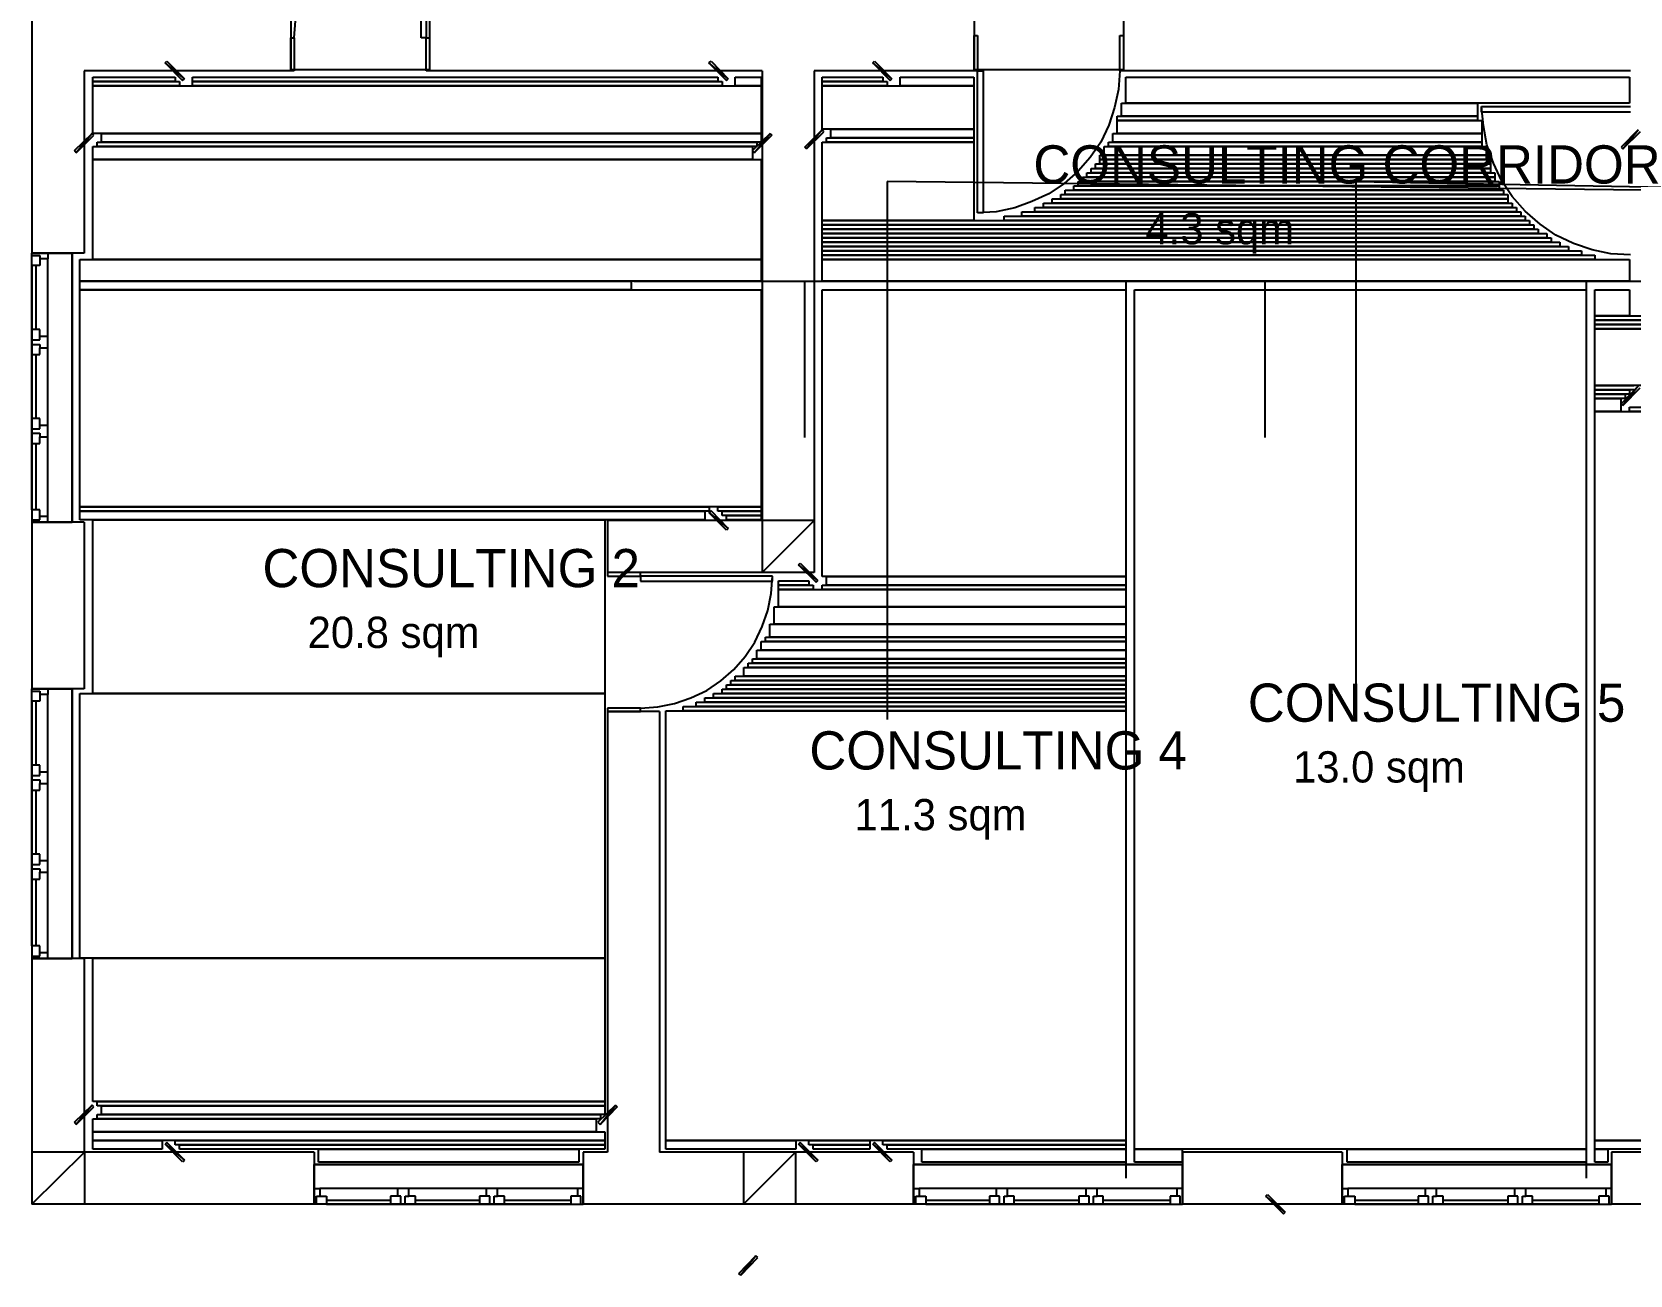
# Model space of a CAD drawing. Header units: millimetres. Extents: x -1419 to 55175, y -17366 to 3110.
# Drawn here: x 28695 to 37899, y -16724 to -9564 of the extents above; entities that cross this region are included whole.
import ezdxf

# ---------------------------------------------------------------- set-up
doc = ezdxf.new("R2010")
doc.units = ezdxf.units.MM
for name, color, linetype in [('COLUMN', 7, 'CONTINUOUS'), ('DOOR-EXISTING', 8, 'CONTINUOUS'), ('DOOR-NEW', 1, 'CONTINUOUS'), ('FLOW-PATIENT', 5, 'CONTINUOUS'), ('OPENING-CASED', 4, 'CONTINUOUS'), ('ROOM-AREA', 8, 'CONTINUOUS'), ('ROOM-TEXT', 7, 'CONTINUOUS'), ('WALL-EXISTING', 7, 'CONTINUOUS'), ('WALL-NEW', 1, 'CONTINUOUS'), ('ZONE-CLINIC', 5, 'CONTINUOUS'), ('ZONE-COMMON', 8, 'CONTINUOUS')]:
    doc.layers.add(name, color=color, linetype=linetype)

msp = doc.modelspace()

# ---------------------------------------------------------------- linework, layer by layer
at = {"layer": 'COLUMN'}
for p, q in [((29461.7, -9742.3), (29471.5, -9732.5)), ((29572.7, -9833.6), (29461.7, -9742.3)), ((29461.7, -9742.3), (29562.9, -9843.4)), ((29572.7, -9833.6), (29461.7, -9742.3)), ((29471.5, -9732.5), (29572.7, -9833.6)), ((32593.9, -9742.3), (32606.9, -9732.5)), ((32704.8, -9833.6), (32593.9, -9742.3)), ((32593.9, -9742.3), (32695, -9843.4)), ((32704.8, -9833.6), (32593.9, -9742.3)), ((32606.9, -9732.5), (32704.8, -9833.6)), ((33536.8, -9742.3), (33546.6, -9732.5)), ((33647.7, -9833.6), (33536.8, -9742.3)), ((33536.8, -9742.3), (33637.9, -9843.4)), ((33647.7, -9833.6), (33536.8, -9742.3)), ((33546.6, -9732.5), (33647.7, -9833.6)), ((29562.9, -9843.4), (29572.7, -9833.6)), ((32695, -9843.4), (32704.8, -9833.6)), ((33637.9, -9843.4), (33647.7, -9833.6)), ((28939.7, -10248), (29040.8, -10150.1)), ((29040.8, -10150.1), (28949.5, -10261)), ((29040.8, -10150.1), (28949.5, -10261)), ((28949.5, -10261), (29050.6, -10159.9)), ((29050.6, -10159.9), (29040.8, -10150.1)), ((32946.2, -10150.1), (32845.1, -10248)), ((32854.9, -10261), (32946.2, -10150.1)), ((32854.9, -10261), (32946.2, -10150.1)), ((32956, -10159.9), (32854.9, -10261)), ((32946.2, -10150.1), (32956, -10159.9)), ((33145.3, -10228.4), (33246.4, -10127.3)), ((33246.4, -10127.3), (33155, -10238.2)), ((33246.4, -10127.3), (33155, -10238.2)), ((33155, -10238.2), (33256.2, -10140.3)), ((33256.2, -10140.3), (33246.4, -10127.3)), ((37944.6, -10127.3), (37846.7, -10228.4)), ((37856.5, -10238.2), (37944.6, -10127.3)), ((37856.5, -10238.2), (37944.6, -10127.3)), ((37957.7, -10140.3), (37856.5, -10238.2)), ((28949.5, -10261), (28939.7, -10248)), ((32845.1, -10248), (32854.9, -10261)), ((33155, -10238.2), (33145.3, -10228.4)), ((37846.7, -10228.4), (37856.5, -10238.2)), ((37846.7, -11706.4), (37944.6, -11605.2)), ((37944.6, -11605.2), (37856.5, -11716.2)), ((37944.6, -11605.2), (37856.5, -11716.2)), ((37856.5, -11716.2), (37957.7, -11615)), ((37856.5, -11716.2), (37846.7, -11706.4)), ((32606.9, -12323), (32593.9, -12332.8)), ((32593.9, -12332.8), (32704.8, -12424.2)), ((32593.9, -12332.8), (32704.8, -12424.2)), ((32695, -12434), (32593.9, -12332.8)), ((32704.8, -12424.2), (32606.9, -12323)), ((32704.8, -12424.2), (32695, -12434)), ((32900.6, -12378.5), (32900.6, -12678.7)), ((32900.6, -12678.7), (33200.7, -12378.5)), ((33200.7, -12378.5), (32900.6, -12378.5)), ((32900.6, -12678.7), (33200.7, -12378.5)), ((33200.7, -12378.5), (33200.7, -12678.7)), ((33200.7, -12678.7), (32900.6, -12678.7)), ((33109.4, -12633), (33119.2, -12623.2)), ((33220.3, -12724.3), (33109.4, -12633)), ((33109.4, -12633), (33210.5, -12734.1)), ((33220.3, -12724.3), (33109.4, -12633)), ((33119.2, -12623.2), (33220.3, -12724.3)), ((33210.5, -12734.1), (33220.3, -12724.3)), ((28939.7, -15843.4), (29040.8, -15745.5)), ((29040.8, -15745.5), (28949.5, -15856.5)), ((29040.8, -15745.5), (28949.5, -15856.5)), ((28949.5, -15856.5), (29050.6, -15755.3)), ((29050.6, -15755.3), (29040.8, -15745.5)), ((32055.5, -15745.5), (31954.4, -15843.4)), ((31967.4, -15856.5), (32055.5, -15745.5)), ((31967.4, -15856.5), (32055.5, -15745.5)), ((32065.3, -15755.3), (31967.4, -15856.5)), ((32055.5, -15745.5), (32065.3, -15755.3)), ((28949.5, -15856.5), (28939.7, -15843.4)), ((31954.4, -15843.4), (31967.4, -15856.5)), ((29471.5, -15960.9), (29461.7, -15970.7)), ((29461.7, -15970.7), (29572.7, -16062)), ((29461.7, -15970.7), (29572.7, -16062)), ((29562.9, -16071.8), (29461.7, -15970.7)), ((29572.7, -16062), (29471.5, -15960.9)), ((33119.2, -15960.9), (33109.4, -15970.7)), ((33109.4, -15970.7), (33220.3, -16062)), ((33109.4, -15970.7), (33220.3, -16062)), ((33210.5, -16071.8), (33109.4, -15970.7)), ((33220.3, -16062), (33119.2, -15960.9)), ((33546.6, -15960.9), (33536.8, -15970.7)), ((33536.8, -15970.7), (33647.7, -16062)), ((33536.8, -15970.7), (33647.7, -16062)), ((33637.9, -16071.8), (33536.8, -15970.7)), ((33647.7, -16062), (33546.6, -15960.9)), ((28695, -16016.3), (28695, -16316.5)), ((28695, -16316.5), (28998.4, -16016.3)), ((28998.4, -16016.3), (28695, -16016.3)), ((28695, -16316.5), (28998.4, -16016.3)), ((28998.4, -16016.3), (28998.4, -16316.5)), ((29572.7, -16062), (29562.9, -16071.8)), ((32792.9, -16016.3), (32792.9, -16316.5)), ((32792.9, -16316.5), (33093.1, -16016.3)), ((33093.1, -16016.3), (32792.9, -16016.3)), ((32792.9, -16316.5), (33093.1, -16016.3)), ((33093.1, -16016.3), (33093.1, -16316.5)), ((33220.3, -16062), (33210.5, -16071.8)), ((33647.7, -16062), (33637.9, -16071.8)), ((35801.1, -16270.8), (35810.8, -16261)), ((35912, -16362.2), (35801.1, -16270.8)), ((35801.1, -16270.8), (35902.2, -16372)), ((35912, -16362.2), (35801.1, -16270.8)), ((35810.8, -16261), (35912, -16362.2)), ((28998.4, -16316.5), (28695, -16316.5)), ((33093.1, -16316.5), (32792.9, -16316.5)), ((35902.2, -16372), (35912, -16362.2)), ((32766.8, -16714.6), (32864.7, -16613.4)), ((32864.7, -16613.4), (32776.6, -16724.3)), ((32864.7, -16613.4), (32776.6, -16724.3)), ((32776.6, -16724.3), (32874.5, -16623.2)), ((32874.5, -16623.2), (32864.7, -16613.4)), ((32776.6, -16724.3), (32766.8, -16714.6))]:
    msp.add_line(p, q, dxfattribs=at)
at = {"layer": 'DOOR-EXISTING'}
for p, q in [((30936.4, -9598.7), (30936.4, -8838.5)), ((30965.8, -8838.5), (30965.8, -9598.7)), ((30205.6, -9598.7), (30212.1, -9500.8)), ((30186, -9598.7), (30205.6, -9598.7)), ((30186, -9788), (30186, -9598.7)), ((30205.6, -9598.7), (30205.6, -9788)), ((30965.8, -9598.7), (30936.4, -9598.7)), ((30965.8, -9788), (30965.8, -9598.7)), ((30965.8, -9598.7), (30985.4, -9598.7)), ((30985.4, -9598.7), (30985.4, -9788)), ((34120.8, -9788), (34120.8, -9585.7)), ((34120.8, -9585.7), (34140.4, -9585.7)), ((34140.4, -9585.7), (34140.4, -9788)), ((34959.3, -9788), (34959.3, -9585.7)), ((34959.3, -9585.7), (34982.1, -9585.7)), ((34982.1, -9585.7), (34982.1, -9788)), ((30205.6, -9788), (30186, -9788)), ((30985.4, -9788), (30965.8, -9788)), ((34140.4, -9788), (34120.8, -9788)), ((34140.4, -10606.9), (34140.4, -9788)), ((34140.4, -9788), (34173, -9788)), ((34173, -9788), (34173, -10606.9)), ((34959.3, -9788), (34952.8, -9895.6)), ((34982.1, -9788), (34959.3, -9788)), ((34952.8, -9895.6), (34929.9, -10000)), ((34929.9, -10000), (34897.3, -10101.2)), ((37044.1, -10026.1), (37044.1, -9993.5)), ((37044.1, -9993.5), (37902.2, -9993.5)), ((37053.9, -10104.4), (37044.1, -9993.5)), ((37902.2, -10026.1), (37044.1, -10026.1)), ((34897.3, -10101.2), (34851.6, -10199)), ((37073.5, -10215.4), (37053.9, -10104.4)), ((34851.6, -10199), (34789.6, -10287.1)), ((37112.6, -10319.8), (37073.5, -10215.4)), ((34789.6, -10287.1), (34721.1, -10365.4)), ((34721.1, -10365.4), (34639.5, -10437.2)), ((37158.3, -10420.9), (37112.6, -10319.8)), ((34639.5, -10437.2), (34551.5, -10495.9)), ((37220.3, -10512.3), (37158.3, -10420.9)), ((34355.7, -10577.5), (34248, -10600.3)), ((34453.6, -10541.6), (34355.7, -10577.5)), ((34551.5, -10495.9), (34453.6, -10541.6)), ((37295.3, -10597.1), (37220.3, -10512.3)), ((34248, -10600.3), (34140.4, -10606.9)), ((34173, -10606.9), (34140.4, -10606.9)), ((37380.2, -10672.1), (37295.3, -10597.1)), ((37471.5, -10734.1), (37380.2, -10672.1)), ((37572.7, -10783.1), (37471.5, -10734.1)), ((28695, -10910.3), (28695, -10838.5)), ((28695, -10838.5), (28926.6, -10838.5)), ((28695, -10851.6), (28740.7, -10851.6)), ((28740.7, -10851.6), (28740.7, -10871.1)), ((28786.4, -10838.5), (28786.4, -10871.1)), ((28926.6, -11683.5), (28926.6, -10838.5)), ((28926.6, -10838.5), (28926.6, -12388.3)), ((37680.3, -10818.9), (37572.7, -10783.1)), ((37788, -10841.8), (37680.3, -10818.9)), ((37902.2, -10848.3), (37788, -10841.8)), ((28695, -10910.3), (28695, -11683.5)), ((28695, -12316.5), (28695, -10910.3)), ((28740.7, -10910.3), (28695, -10910.3)), ((28717.8, -10910.3), (28717.8, -11279)), ((28786.4, -10871.1), (28740.7, -10871.1)), ((28740.7, -10871.1), (28740.7, -10910.3)), ((28786.4, -11778.2), (28786.4, -10871.1)), ((28695, -11138.7), (28695, -11611.8)), ((28740.7, -11279), (28695, -11279)), ((28695, -11279), (28695, -11350.8)), ((28740.7, -11318.1), (28740.7, -11279)), ((28740.7, -11337.7), (28740.7, -11318.1)), ((28786.4, -11318.1), (28740.7, -11318.1)), ((28786.4, -11350.8), (28786.4, -11318.1)), ((28695, -11337.7), (28740.7, -11337.7)), ((28695, -11350.8), (28695, -11422.5)), ((28695, -11363.8), (28740.7, -11363.8)), ((28740.7, -11363.8), (28740.7, -11383.4)), ((28740.7, -11422.5), (28740.7, -11383.4)), ((28740.7, -11383.4), (28786.4, -11383.4)), ((28786.4, -11383.4), (28786.4, -11350.8)), ((28695, -11422.5), (28740.7, -11422.5)), ((28717.8, -11422.5), (28717.8, -11791.2)), ((28695, -11683.5), (28695, -12316.5)), ((28926.6, -12388.3), (28926.6, -11683.5)), ((28695, -11755.3), (28695, -12228.4)), ((28786.4, -12355.7), (28786.4, -11716.2)), ((28740.7, -11791.2), (28695, -11791.2)), ((28695, -11791.2), (28695, -11863)), ((28695, -11849.9), (28740.7, -11849.9)), ((28695, -11863), (28695, -11934.8)), ((28740.7, -11830.4), (28740.7, -11791.2)), ((28740.7, -11849.9), (28740.7, -11830.4)), ((28786.4, -11830.4), (28740.7, -11830.4)), ((28786.4, -11863), (28786.4, -11830.4)), ((28786.4, -11895.6), (28786.4, -11863)), ((28695, -11876), (28740.7, -11876)), ((28695, -11934.8), (28740.7, -11934.8)), ((28717.8, -11934.8), (28717.8, -12316.5)), ((28740.7, -11876), (28740.7, -11895.6)), ((28740.7, -11934.8), (28740.7, -11895.6)), ((28740.7, -11895.6), (28786.4, -11895.6)), ((28740.7, -12316.5), (28695, -12316.5)), ((28695, -12316.5), (28695, -12388.3)), ((28740.7, -12355.7), (28740.7, -12316.5)), ((28695, -12375.2), (28740.7, -12375.2)), ((28695, -12388.3), (28926.6, -12388.3)), ((28786.4, -12355.7), (28740.7, -12355.7)), ((28740.7, -12375.2), (28740.7, -12355.7)), ((28786.4, -12388.3), (28786.4, -12355.7)), ((32199.1, -12678.7), (32009.9, -12678.7)), ((32009.9, -12678.7), (32009.9, -12698.2)), ((32009.9, -12698.2), (32199.1, -12698.2)), ((32199.1, -12698.2), (32199.1, -12678.7)), ((32959.3, -12698.2), (32199.1, -12698.2)), ((32199.1, -12698.2), (32199.1, -12727.6)), ((32952.8, -12799.4), (32959.3, -12698.2)), ((32959.3, -12727.6), (32959.3, -12698.2)), ((32199.1, -12727.6), (32959.3, -12727.6)), ((32933.2, -12897.3), (32952.8, -12799.4)), ((32900.6, -12988.6), (32933.2, -12897.3)), ((32858.1, -13080), (32900.6, -12988.6)), ((32802.7, -13161.5), (32858.1, -13080)), ((32662.4, -13301.8), (32737.4, -13236.6)), ((32737.4, -13236.6), (32802.7, -13161.5)), ((32580.8, -13357.3), (32662.4, -13301.8)), ((28695, -13419.3), (28695, -13347.5)), ((28695, -13347.5), (28926.6, -13347.5)), ((28695, -13360.6), (28740.7, -13360.6)), ((28695, -13419.3), (28695, -14192.5)), ((28695, -14828.7), (28695, -13419.3)), ((28740.7, -13419.3), (28695, -13419.3)), ((28717.8, -13419.3), (28717.8, -13788)), ((28740.7, -13360.6), (28740.7, -13380.1)), ((28786.4, -13380.1), (28740.7, -13380.1)), ((28740.7, -13380.1), (28740.7, -13419.3)), ((28786.4, -13347.5), (28786.4, -13380.1)), ((28786.4, -14287.1), (28786.4, -13380.1)), ((28926.6, -14192.5), (28926.6, -13347.5)), ((28926.6, -13347.5), (28926.6, -14900.5)), ((32300.2, -13451.9), (32394.8, -13432.3)), ((32394.8, -13432.3), (32489.5, -13399.7)), ((32489.5, -13399.7), (32580.8, -13357.3)), ((32199.1, -13458.4), (32009.9, -13458.4)), ((32009.9, -13458.4), (32009.9, -13478)), ((32009.9, -13478), (32199.1, -13478)), ((32199.1, -13458.4), (32300.2, -13451.9)), ((32199.1, -13478), (32199.1, -13458.4)), ((28695, -13650.9), (28695, -14120.7)), ((28740.7, -13788), (28695, -13788)), ((28695, -13788), (28695, -13859.7)), ((28740.7, -13827.1), (28740.7, -13788)), ((28695, -13846.7), (28740.7, -13846.7)), ((28695, -13859.7), (28695, -13931.5)), ((28695, -13872.8), (28740.7, -13872.8)), ((28740.7, -13846.7), (28740.7, -13827.1)), ((28786.4, -13827.1), (28740.7, -13827.1)), ((28740.7, -13872.8), (28740.7, -13892.4)), ((28740.7, -13931.5), (28740.7, -13892.4)), ((28740.7, -13892.4), (28786.4, -13892.4)), ((28786.4, -13859.7), (28786.4, -13827.1)), ((28786.4, -13892.4), (28786.4, -13859.7)), ((28695, -13931.5), (28740.7, -13931.5)), ((28717.8, -13931.5), (28717.8, -14300.2)), ((28695, -14192.5), (28695, -14828.7)), ((28695, -14264.3), (28695, -14737.4)), ((28786.4, -14867.9), (28786.4, -14225.2)), ((28926.6, -14900.5), (28926.6, -14192.5)), ((28740.7, -14300.2), (28695, -14300.2)), ((28695, -14300.2), (28695, -14372)), ((28740.7, -14339.3), (28740.7, -14300.2)), ((28740.7, -14358.9), (28740.7, -14339.3)), ((28786.4, -14339.3), (28740.7, -14339.3)), ((28786.4, -14372), (28786.4, -14339.3)), ((28695, -14358.9), (28740.7, -14358.9)), ((28695, -14372), (28695, -14443.8)), ((28695, -14385), (28740.7, -14385)), ((28695, -14443.8), (28740.7, -14443.8)), ((28717.8, -14443.8), (28717.8, -14828.7)), ((28740.7, -14385), (28740.7, -14404.6)), ((28740.7, -14443.8), (28740.7, -14404.6)), ((28740.7, -14404.6), (28786.4, -14404.6)), ((28786.4, -14404.6), (28786.4, -14372)), ((28740.7, -14828.7), (28695, -14828.7)), ((28695, -14828.7), (28695, -14900.5)), ((28695, -14887.5), (28740.7, -14887.5)), ((28695, -14900.5), (28926.6, -14900.5)), ((28740.7, -14867.9), (28740.7, -14828.7)), ((28786.4, -14867.9), (28740.7, -14867.9)), ((28740.7, -14887.5), (28740.7, -14867.9)), ((28786.4, -14900.5), (28786.4, -14867.9)), ((31164.8, -16088.1), (30319.8, -16088.1)), ((30319.8, -16088.1), (31869.6, -16088.1)), ((30319.8, -16316.5), (30319.8, -16088.1)), ((31869.6, -16088.1), (31164.8, -16088.1)), ((31869.6, -16316.5), (31869.6, -16088.1)), ((34613.4, -16088.1), (33771.7, -16088.1)), ((33771.7, -16088.1), (35321.4, -16088.1)), ((33771.7, -16316.5), (33771.7, -16088.1)), ((35321.4, -16088.1), (34613.4, -16088.1)), ((35321.4, -16316.5), (35321.4, -16088.1)), ((37083.3, -16088.1), (36241.5, -16088.1)), ((36241.5, -16088.1), (37791.3, -16088.1)), ((36241.5, -16316.5), (36241.5, -16088.1)), ((37791.3, -16088.1), (37083.3, -16088.1)), ((37791.3, -16316.5), (37791.3, -16088.1)), ((30319.8, -16225.2), (30352.4, -16225.2)), ((30332.9, -16316.5), (30332.9, -16270.8)), ((30332.9, -16270.8), (30352.4, -16270.8)), ((30352.4, -16225.2), (30352.4, -16270.8)), ((31259.4, -16225.2), (30352.4, -16225.2)), ((30352.4, -16270.8), (30391.6, -16270.8)), ((30391.6, -16270.8), (30391.6, -16316.5)), ((30799.4, -16270.8), (30760.3, -16270.8)), ((30760.3, -16270.8), (30760.3, -16316.5)), ((30832, -16225.2), (30799.4, -16225.2)), ((30799.4, -16225.2), (30799.4, -16270.8)), ((30819, -16270.8), (30799.4, -16270.8)), ((30819, -16316.5), (30819, -16270.8)), ((30864.7, -16225.2), (30832, -16225.2)), ((30845.1, -16316.5), (30845.1, -16270.8)), ((30845.1, -16270.8), (30864.7, -16270.8)), ((30864.7, -16270.8), (30864.7, -16225.2)), ((30903.8, -16270.8), (30864.7, -16270.8)), ((30903.8, -16316.5), (30903.8, -16270.8)), ((31836.9, -16225.2), (31197.5, -16225.2)), ((31311.6, -16270.8), (31272.5, -16270.8)), ((31272.5, -16270.8), (31272.5, -16316.5)), ((31344.3, -16225.2), (31311.6, -16225.2)), ((31311.6, -16225.2), (31311.6, -16270.8)), ((31331.2, -16270.8), (31311.6, -16270.8)), ((31331.2, -16316.5), (31331.2, -16270.8)), ((31376.9, -16225.2), (31344.3, -16225.2)), ((31357.3, -16316.5), (31357.3, -16270.8)), ((31357.3, -16270.8), (31376.9, -16270.8)), ((31376.9, -16270.8), (31376.9, -16225.2)), ((31416.1, -16270.8), (31376.9, -16270.8)), ((31416.1, -16316.5), (31416.1, -16270.8)), ((31836.9, -16270.8), (31797.8, -16270.8)), ((31797.8, -16270.8), (31797.8, -16316.5)), ((31869.6, -16225.2), (31836.9, -16225.2)), ((31836.9, -16225.2), (31836.9, -16270.8)), ((31856.5, -16270.8), (31836.9, -16270.8)), ((31856.5, -16316.5), (31856.5, -16270.8)), ((33771.7, -16225.2), (33804.3, -16225.2)), ((33784.7, -16316.5), (33784.7, -16270.8)), ((33784.7, -16270.8), (33804.3, -16270.8)), ((33804.3, -16225.2), (33804.3, -16270.8)), ((34711.3, -16225.2), (33804.3, -16225.2)), ((33804.3, -16270.8), (33843.5, -16270.8)), ((33843.5, -16270.8), (33843.5, -16316.5)), ((34248, -16270.8), (34208.9, -16270.8)), ((34208.9, -16270.8), (34208.9, -16316.5)), ((34280.7, -16225.2), (34248, -16225.2)), ((34248, -16225.2), (34248, -16270.8)), ((34267.6, -16270.8), (34248, -16270.8)), ((34267.6, -16316.5), (34267.6, -16270.8)), ((34313.3, -16225.2), (34280.7, -16225.2)), ((34293.7, -16316.5), (34293.7, -16270.8)), ((34293.7, -16270.8), (34313.3, -16270.8)), ((34313.3, -16270.8), (34313.3, -16225.2)), ((34352.4, -16270.8), (34313.3, -16270.8)), ((34352.4, -16316.5), (34352.4, -16270.8)), ((35288.8, -16225.2), (34646.1, -16225.2)), ((34763.5, -16270.8), (34724.4, -16270.8)), ((34724.4, -16270.8), (34724.4, -16316.5)), ((34796.2, -16225.2), (34763.5, -16225.2)), ((34763.5, -16225.2), (34763.5, -16270.8)), ((34783.1, -16270.8), (34763.5, -16270.8)), ((34783.1, -16316.5), (34783.1, -16270.8)), ((34828.8, -16225.2), (34796.2, -16225.2)), ((34809.2, -16316.5), (34809.2, -16270.8)), ((34809.2, -16270.8), (34828.8, -16270.8)), ((34828.8, -16270.8), (34828.8, -16225.2)), ((34864.7, -16270.8), (34828.8, -16270.8)), ((34864.7, -16316.5), (34864.7, -16270.8)), ((35288.8, -16270.8), (35249.7, -16270.8)), ((35249.7, -16270.8), (35249.7, -16316.5)), ((35321.4, -16225.2), (35288.8, -16225.2)), ((35288.8, -16225.2), (35288.8, -16270.8)), ((35308.4, -16270.8), (35288.8, -16270.8)), ((35308.4, -16316.5), (35308.4, -16270.8)), ((36241.5, -16225.2), (36274.1, -16225.2)), ((36254.6, -16316.5), (36254.6, -16270.8)), ((36254.6, -16270.8), (36274.1, -16270.8)), ((36274.1, -16225.2), (36274.1, -16270.8)), ((37181.2, -16225.2), (36274.1, -16225.2)), ((36274.1, -16270.8), (36313.3, -16270.8)), ((36313.3, -16270.8), (36313.3, -16316.5)), ((36717.9, -16270.8), (36678.7, -16270.8)), ((36678.7, -16270.8), (36678.7, -16316.5)), ((36750.5, -16225.2), (36717.9, -16225.2)), ((36717.9, -16225.2), (36717.9, -16270.8)), ((36737.4, -16270.8), (36717.9, -16270.8)), ((36737.4, -16316.5), (36737.4, -16270.8)), ((36783.1, -16225.2), (36750.5, -16225.2)), ((36763.5, -16316.5), (36763.5, -16270.8)), ((36763.5, -16270.8), (36783.1, -16270.8)), ((36783.1, -16270.8), (36783.1, -16225.2)), ((36822.3, -16270.8), (36783.1, -16270.8)), ((36822.3, -16316.5), (36822.3, -16270.8)), ((37758.6, -16225.2), (37115.9, -16225.2)), ((37233.4, -16270.8), (37194.2, -16270.8)), ((37194.2, -16270.8), (37194.2, -16316.5)), ((37266, -16225.2), (37233.4, -16225.2)), ((37233.4, -16225.2), (37233.4, -16270.8)), ((37252.9, -16270.8), (37233.4, -16270.8)), ((37252.9, -16316.5), (37252.9, -16270.8)), ((37298.6, -16225.2), (37266, -16225.2)), ((37279, -16316.5), (37279, -16270.8)), ((37279, -16270.8), (37298.6, -16270.8)), ((37298.6, -16270.8), (37298.6, -16225.2)), ((37337.8, -16270.8), (37298.6, -16270.8)), ((37337.8, -16316.5), (37337.8, -16270.8)), ((37758.6, -16270.8), (37719.5, -16270.8)), ((37719.5, -16270.8), (37719.5, -16316.5)), ((37791.3, -16225.2), (37758.6, -16225.2)), ((37758.6, -16225.2), (37758.6, -16270.8)), ((37778.2, -16270.8), (37758.6, -16270.8)), ((37778.2, -16316.5), (37778.2, -16270.8)), ((30391.6, -16316.5), (30319.8, -16316.5)), ((30391.6, -16293.7), (30760.3, -16293.7)), ((30391.6, -16316.5), (31164.8, -16316.5)), ((31797.8, -16316.5), (30391.6, -16316.5)), ((30623.2, -16316.5), (31093, -16316.5)), ((30760.3, -16316.5), (30832, -16316.5)), ((30832, -16316.5), (30903.8, -16316.5)), ((30903.8, -16293.7), (31272.5, -16293.7)), ((31164.8, -16316.5), (31797.8, -16316.5)), ((31236.6, -16316.5), (31709.7, -16316.5)), ((31272.5, -16316.5), (31344.3, -16316.5)), ((31344.3, -16316.5), (31416.1, -16316.5)), ((31416.1, -16293.7), (31797.8, -16293.7)), ((31797.8, -16316.5), (31869.6, -16316.5)), ((33843.5, -16316.5), (33771.7, -16316.5)), ((33843.5, -16293.7), (34208.9, -16293.7)), ((33843.5, -16316.5), (34613.4, -16316.5)), ((35249.7, -16316.5), (33843.5, -16316.5)), ((34071.8, -16316.5), (34541.7, -16316.5)), ((34208.9, -16316.5), (34280.7, -16316.5)), ((34280.7, -16316.5), (34352.4, -16316.5)), ((34352.4, -16293.7), (34724.4, -16293.7)), ((34613.4, -16316.5), (35249.7, -16316.5)), ((34685.2, -16316.5), (35158.3, -16316.5)), ((34724.4, -16316.5), (34796.2, -16316.5)), ((34796.2, -16316.5), (34864.7, -16316.5)), ((34864.7, -16293.7), (35249.7, -16293.7)), ((35249.7, -16316.5), (35321.4, -16316.5)), ((36313.3, -16316.5), (36241.5, -16316.5)), ((36313.3, -16293.7), (36678.7, -16293.7)), ((36313.3, -16316.5), (37083.3, -16316.5)), ((37719.5, -16316.5), (36313.3, -16316.5)), ((36541.7, -16316.5), (37011.5, -16316.5)), ((36678.7, -16316.5), (36750.5, -16316.5)), ((36750.5, -16316.5), (36822.3, -16316.5)), ((36822.3, -16293.7), (37194.2, -16293.7)), ((37083.3, -16316.5), (37719.5, -16316.5)), ((37155.1, -16316.5), (37628.1, -16316.5)), ((37194.2, -16316.5), (37266, -16316.5)), ((37266, -16316.5), (37337.8, -16316.5)), ((37337.8, -16293.7), (37719.5, -16293.7)), ((37719.5, -16316.5), (37791.3, -16316.5))]:
    msp.add_line(p, q, dxfattribs=at)
at = {"layer": 'DOOR-NEW'}
for p, q in [((33145, -11000), (33145, -11900)), ((35795, -11000), (35795, -11900))]:
    msp.add_line(p, q, dxfattribs=at)
at = {"layer": 'FLOW-PATIENT'}
for p, q in [((37970, -10475), (33620, -10425)), ((33620, -10425), (33620, -13525)), ((36320, -10425), (36320, -13525)), ((36320, -10425), (38920, -10475))]:
    msp.add_line(p, q, dxfattribs=at)
at = {"layer": 'OPENING-CASED'}
for p, q in [((30186, -9780), (30985.4, -9780)), ((34120.8, -9780), (34982.1, -9780)), ((31995, -12678.7), (31995, -13478))]:
    msp.add_line(p, q, dxfattribs=at)
at = {"layer": 'WALL-EXISTING'}
for p, q in [((30985.4, -5902.1), (30985.4, -9788)), ((28695, -7451.9), (28695, -10838.5)), ((30186, -9487.8), (30186, -9788)), ((34120.8, -9487.8), (34120.8, -9788)), ((34982.1, -9487.8), (34982.1, -9788)), ((28995.2, -9788), (28995.2, -10838.5)), ((30186, -9788), (28995.2, -9788)), ((32900.6, -9788), (30985.4, -9788)), ((32900.6, -9788), (32900.6, -12378.5)), ((34120.8, -9788), (33200.7, -9788)), ((33200.7, -9788), (33200.7, -12678.7)), ((37902.2, -9788), (34982.1, -9788)), ((28995.2, -10838.5), (28695, -10838.5)), ((28695, -12388.3), (28695, -13347.5)), ((28995.2, -12388.3), (28695, -12388.3)), ((28995.2, -12388.3), (28995.2, -13347.5)), ((32900.6, -12378.5), (32009.9, -12378.5)), ((32009.9, -12378.5), (32009.9, -12678.7)), ((33200.7, -12378.5), (33200.7, -12678.7)), ((33200.7, -12678.7), (32009.9, -12678.7)), ((28995.2, -13347.5), (28695, -13347.5)), ((32310, -13478), (32009.9, -13478)), ((32009.9, -13478), (32009.9, -16016.3)), ((32310, -13478), (32310, -16016.3)), ((28695, -14900.5), (28695, -16316.5)), ((28995.2, -14900.5), (28695, -14900.5)), ((28995.2, -14900.5), (28995.2, -16016.3)), ((30319.8, -16016.3), (28995.2, -16016.3)), ((30319.8, -16016.3), (30319.8, -16316.5)), ((31869.6, -16016.3), (31869.6, -16316.5)), ((32009.9, -16016.3), (31869.6, -16016.3)), ((33771.7, -16016.3), (32310, -16016.3)), ((33771.7, -16016.3), (33771.7, -16316.5)), ((35321.4, -16016.3), (35321.4, -16316.5)), ((36241.5, -16016.3), (35321.4, -16016.3)), ((36241.5, -16016.3), (36241.5, -16316.5)), ((37791.3, -16016.3), (37791.3, -16316.5)), ((38564.5, -16016.3), (37791.3, -16016.3)), ((30319.8, -16316.5), (28695, -16316.5)), ((33771.7, -16316.5), (31869.6, -16316.5)), ((36241.5, -16316.5), (35321.4, -16316.5)), ((38564.5, -16316.5), (37791.3, -16316.5))]:
    msp.add_line(p, q, dxfattribs=at)
at = {"layer": 'WALL-NEW'}
for p, q in [((32162, -11000), (40467, -11000)), ((34995, -11000), (34995, -16166)), ((37645, -11000), (37645, -16166))]:
    msp.add_line(p, q, dxfattribs=at)
at = {"layer": 'ZONE-CLINIC'}
for p, q in [((29045, -9825), (29520, -9825)), ((29045, -9850), (29045, -9825)), ((29520, -9825), (29520, -9850)), ((29620, -9825), (32645, -9825)), ((29620, -9850), (29620, -9825)), ((32645, -9825), (32645, -9850)), ((32745, -9825), (32895, -9825)), ((32745, -9875), (32745, -9825)), ((32895, -9825), (32895, -9875)), ((29520, -9850), (29045, -9850)), ((29045, -9850), (29545, -9850)), ((29045, -9875), (29045, -9850)), ((29545, -9875), (29045, -9875)), ((29045, -9875), (32895, -9875)), ((29045, -10150), (29045, -9875)), ((29545, -9850), (29545, -9875)), ((32645, -9850), (29620, -9850)), ((29620, -9850), (32670, -9850)), ((29620, -9875), (29620, -9850)), ((32670, -9875), (29620, -9875)), ((32670, -9850), (32670, -9875)), ((32895, -9875), (32745, -9875)), ((32895, -9875), (32895, -10150)), ((32895, -10150), (29045, -10150)), ((29070, -10200), (32870, -10200)), ((29070, -10225), (29070, -10200)), ((29095, -10150), (32895, -10150)), ((29095, -10200), (29095, -10150)), ((32895, -10200), (29095, -10200)), ((32870, -10200), (32870, -10225)), ((32895, -10150), (32895, -10200)), ((29045, -10225), (32845, -10225)), ((29045, -10300), (29045, -10225)), ((29045, -10300), (32895, -10300)), ((29045, -10875), (29045, -10300)), ((32845, -10300), (29045, -10300)), ((32870, -10225), (29070, -10225)), ((32845, -10225), (32845, -10300)), ((32895, -10300), (32895, -10875)), ((28970, -10875), (32895, -10875)), ((28970, -11000), (28970, -10875)), ((32895, -10875), (29045, -10875)), ((32895, -10875), (32895, -11000)), ((32895, -11000), (28970, -11000)), ((28970, -11000), (32145, -11000)), ((28970, -11050), (28970, -11000)), ((32145, -11000), (32145, -11050)), ((28970, -11050), (32895, -11050)), ((28970, -12300), (28970, -11050)), ((32145, -11050), (28970, -11050)), ((32895, -11050), (32895, -12300)), ((33245, -11050), (34995, -11050)), ((33245, -12700), (33245, -11050)), ((34995, -11050), (34995, -12700)), ((35045, -11050), (37645, -11050)), ((35045, -16000), (35045, -11050)), ((37645, -11050), (37645, -16000)), ((37695, -11050), (37895, -11050)), ((37695, -11200), (37695, -11050)), ((37895, -11050), (37895, -11200)), ((37895, -11200), (37695, -11200)), ((37695, -11200), (39920, -11200)), ((37695, -11225), (37695, -11200)), ((39920, -11225), (37695, -11225)), ((37695, -11225), (39945, -11225)), ((37695, -11250), (37695, -11225)), ((39945, -11250), (37695, -11250)), ((37695, -11250), (39970, -11250)), ((37695, -11275), (37695, -11250)), ((39970, -11275), (37695, -11275)), ((37695, -11275), (40295, -11275)), ((37695, -11600), (37695, -11275)), ((40295, -11600), (37695, -11600)), ((37695, -11600), (37920, -11600)), ((37695, -11625), (37695, -11600)), ((37695, -11625), (37895, -11625)), ((37695, -11650), (37695, -11625)), ((37920, -11625), (37695, -11625)), ((37895, -11650), (37695, -11650)), ((37695, -11650), (37870, -11650)), ((37695, -11675), (37695, -11650)), ((37870, -11675), (37695, -11675)), ((37695, -11675), (37845, -11675)), ((37695, -11750), (37695, -11675)), ((37845, -11675), (37845, -11750)), ((37870, -11650), (37870, -11675)), ((37895, -11625), (37895, -11650)), ((37695, -11750), (40295, -11750)), ((37695, -15950), (37695, -11750)), ((37845, -11750), (37695, -11750)), ((37895, -11725), (40245, -11725)), ((37895, -11750), (37895, -11725)), ((40245, -11750), (37895, -11750)), ((32895, -12300), (28970, -12300)), ((28970, -12300), (32595, -12300)), ((28970, -12325), (28970, -12300)), ((32595, -12325), (28970, -12325)), ((28970, -12325), (32570, -12325)), ((28970, -12375), (28970, -12325)), ((32570, -12325), (32570, -12375)), ((32595, -12300), (32595, -12325)), ((32645, -12300), (32895, -12300)), ((32645, -12325), (32645, -12300)), ((32895, -12325), (32645, -12325)), ((32670, -12325), (32895, -12325)), ((32670, -12350), (32670, -12325)), ((32895, -12300), (32895, -12325)), ((32895, -12325), (32895, -12350)), ((32570, -12375), (28970, -12375)), ((29045, -12375), (31995, -12375)), ((29045, -13375), (29045, -12375)), ((31995, -12375), (31995, -13375)), ((32895, -12350), (32670, -12350)), ((32695, -12350), (32895, -12350)), ((32695, -12375), (32695, -12350)), ((32895, -12375), (32695, -12375)), ((32895, -12350), (32895, -12375)), ((34995, -12700), (33245, -12700)), ((33270, -12700), (34995, -12700)), ((33270, -12750), (33270, -12700)), ((34995, -12700), (34995, -12750)), ((32995, -12725), (33170, -12725)), ((32995, -12750), (32995, -12725)), ((33170, -12750), (32995, -12750)), ((32995, -12750), (33195, -12750)), ((32995, -12775), (32995, -12750)), ((33195, -12775), (32995, -12775)), ((32995, -12775), (34995, -12775)), ((32995, -12875), (32995, -12775)), ((33170, -12725), (33170, -12750)), ((33195, -12750), (33195, -12775)), ((33245, -12750), (34995, -12750)), ((33245, -12775), (33245, -12750)), ((34995, -12775), (33245, -12775)), ((34995, -12750), (33270, -12750)), ((34995, -12750), (34995, -12775)), ((34995, -12775), (34995, -12875)), ((32970, -12875), (34995, -12875)), ((32970, -12975), (32970, -12875)), ((34995, -12875), (32995, -12875)), ((34995, -12875), (34995, -12975)), ((32945, -12975), (34995, -12975)), ((32945, -13050), (32945, -12975)), ((34995, -12975), (32970, -12975)), ((34995, -12975), (34995, -13050)), ((32920, -13050), (34995, -13050)), ((32920, -13075), (32920, -13050)), ((34995, -13050), (32945, -13050)), ((34995, -13050), (34995, -13075)), ((32870, -13125), (34995, -13125)), ((32870, -13175), (32870, -13125)), ((32895, -13075), (34995, -13075)), ((32895, -13125), (32895, -13075)), ((34995, -13125), (32895, -13125)), ((34995, -13075), (32920, -13075)), ((34995, -13075), (34995, -13125)), ((34995, -13125), (34995, -13175)), ((32795, -13225), (34995, -13225)), ((32795, -13275), (32795, -13225)), ((32820, -13200), (34995, -13200)), ((32820, -13225), (32820, -13200)), ((34995, -13225), (32820, -13225)), ((32845, -13175), (34995, -13175)), ((32845, -13200), (32845, -13175)), ((34995, -13200), (32845, -13200)), ((34995, -13175), (32870, -13175)), ((34995, -13175), (34995, -13200)), ((34995, -13200), (34995, -13225)), ((34995, -13225), (34995, -13275)), ((32695, -13325), (34995, -13325)), ((32695, -13350), (32695, -13325)), ((32720, -13300), (34995, -13300)), ((32720, -13325), (32720, -13300)), ((34995, -13325), (32720, -13325)), ((32745, -13275), (34995, -13275)), ((32745, -13300), (32745, -13275)), ((34995, -13300), (32745, -13300)), ((34995, -13275), (32795, -13275)), ((34995, -13275), (34995, -13300)), ((34995, -13300), (34995, -13325)), ((34995, -13325), (34995, -13350)), ((28970, -13375), (31995, -13375)), ((28970, -14900), (28970, -13375)), ((31995, -13375), (29045, -13375)), ((31995, -13375), (31995, -14900)), ((32520, -13425), (34995, -13425)), ((32520, -13450), (32520, -13425)), ((32570, -13400), (34995, -13400)), ((32570, -13425), (32570, -13400)), ((34995, -13425), (32570, -13425)), ((32620, -13375), (34995, -13375)), ((32620, -13400), (32620, -13375)), ((34995, -13400), (32620, -13400)), ((32670, -13350), (34995, -13350)), ((32670, -13375), (32670, -13350)), ((34995, -13375), (32670, -13375)), ((34995, -13350), (32695, -13350)), ((34995, -13350), (34995, -13375)), ((34995, -13375), (34995, -13400)), ((34995, -13400), (34995, -13425)), ((34995, -13425), (34995, -13450)), ((32345, -13475), (34995, -13475)), ((32345, -15950), (32345, -13475)), ((32445, -13450), (34995, -13450)), ((32445, -13475), (32445, -13450)), ((34995, -13475), (32445, -13475)), ((34995, -13450), (32520, -13450)), ((34995, -13450), (34995, -13475)), ((34995, -13475), (34995, -15950)), ((31995, -14900), (28970, -14900)), ((29045, -14900), (31995, -14900)), ((29045, -15725), (29045, -14900)), ((31995, -14900), (31995, -15725)), ((31995, -15725), (29045, -15725)), ((29070, -15725), (31995, -15725)), ((29070, -15750), (29070, -15725)), ((31995, -15725), (31995, -15750)), ((29045, -15825), (31945, -15825)), ((29045, -15900), (29045, -15825)), ((31995, -15750), (29070, -15750)), ((29070, -15800), (31970, -15800)), ((29070, -15825), (29070, -15800)), ((31970, -15825), (29070, -15825)), ((29095, -15750), (31995, -15750)), ((29095, -15800), (29095, -15750)), ((31995, -15800), (29095, -15800)), ((31945, -15825), (31945, -15900)), ((31970, -15800), (31970, -15825)), ((31995, -15750), (31995, -15800)), ((29045, -15900), (31995, -15900)), ((29045, -15950), (29045, -15900)), ((31945, -15900), (29045, -15900)), ((31995, -15900), (31995, -15950)), ((31995, -15950), (29045, -15950)), ((29045, -15950), (29445, -15950)), ((29045, -16000), (29045, -15950)), ((29445, -16000), (29045, -16000)), ((29445, -15950), (29445, -16000)), ((29520, -15950), (31995, -15950)), ((29520, -15975), (29520, -15950)), ((31995, -15975), (29520, -15975)), ((29545, -15975), (31995, -15975)), ((29545, -16000), (29545, -15975)), ((31995, -16000), (29545, -16000)), ((30345, -16000), (31845, -16000)), ((30345, -16075), (30345, -16000)), ((31845, -16000), (31845, -16075)), ((31995, -15950), (31995, -15975)), ((31995, -15975), (31995, -16000)), ((34995, -15950), (32345, -15950)), ((32345, -15950), (33095, -15950)), ((32345, -16000), (32345, -15950)), ((33095, -16000), (32345, -16000)), ((33095, -15950), (33095, -16000)), ((33170, -15950), (33520, -15950)), ((33170, -15975), (33170, -15950)), ((33520, -15975), (33170, -15975)), ((33195, -15975), (33520, -15975)), ((33195, -16000), (33195, -15975)), ((33520, -16000), (33195, -16000)), ((33520, -15950), (33520, -15975)), ((33520, -15975), (33520, -16000)), ((33595, -15950), (34995, -15950)), ((33595, -15975), (33595, -15950)), ((34995, -15975), (33595, -15975)), ((33620, -15975), (34995, -15975)), ((33620, -16000), (33620, -15975)), ((34995, -16000), (33620, -16000)), ((33820, -16000), (34995, -16000)), ((33820, -16075), (33820, -16000)), ((34995, -15950), (34995, -15975)), ((34995, -15975), (34995, -16000)), ((34995, -16000), (34995, -16075)), ((37645, -16000), (35045, -16000)), ((35045, -16000), (35320, -16000)), ((35045, -16075), (35045, -16000)), ((35320, -16000), (35320, -16075)), ((36270, -16000), (37645, -16000)), ((36270, -16075), (36270, -16000)), ((37645, -16000), (37645, -16075)), ((40295, -15950), (37695, -15950)), ((37695, -15950), (39870, -15950)), ((37695, -16000), (37695, -15950)), ((39870, -16000), (37695, -16000)), ((37695, -16000), (37770, -16000)), ((37695, -16075), (37695, -16000)), ((37770, -16000), (37770, -16075)), ((31845, -16075), (30345, -16075)), ((34995, -16075), (33820, -16075)), ((35320, -16075), (35045, -16075)), ((37645, -16075), (36270, -16075)), ((37770, -16075), (37695, -16075))]:
    msp.add_line(p, q, dxfattribs=at)
at = {"layer": 'ZONE-COMMON'}
for p, q in [((33245, -9825), (33595, -9825)), ((33245, -9850), (33245, -9825)), ((33595, -9825), (33595, -9850)), ((33695, -9825), (34120, -9825)), ((33695, -9875), (33695, -9825)), ((34120, -9825), (34120, -9875)), ((34995, -9825), (37895, -9825)), ((34995, -9975), (34995, -9825)), ((37895, -9825), (37895, -9975)), ((33595, -9850), (33245, -9850)), ((33245, -9850), (33620, -9850)), ((33245, -9875), (33245, -9850)), ((33620, -9875), (33245, -9875)), ((33245, -9875), (34120, -9875)), ((33245, -10125), (33245, -9875)), ((33620, -9850), (33620, -9875)), ((34120, -9875), (33695, -9875)), ((34120, -9875), (34120, -10125)), ((34970, -9975), (37020, -9975)), ((34970, -10050), (34970, -9975)), ((37895, -9975), (34995, -9975)), ((37020, -9975), (37020, -10050)), ((34945, -10050), (37020, -10050)), ((34945, -10075), (34945, -10050)), ((37020, -10075), (34945, -10075)), ((34945, -10075), (37045, -10075)), ((34945, -10150), (34945, -10075)), ((37020, -10050), (34970, -10050)), ((37020, -10050), (37020, -10075)), ((37045, -10075), (37045, -10150)), ((34120, -10125), (33245, -10125)), ((33245, -10200), (34120, -10200)), ((33245, -10650), (33245, -10200)), ((33270, -10175), (34120, -10175)), ((33270, -10200), (33270, -10175)), ((34120, -10200), (33270, -10200)), ((33295, -10125), (34120, -10125)), ((33295, -10175), (33295, -10125)), ((34120, -10175), (33295, -10175)), ((34120, -10125), (34120, -10175)), ((34120, -10175), (34120, -10200)), ((34120, -10200), (34120, -10650)), ((34895, -10200), (37045, -10200)), ((34895, -10225), (34895, -10200)), ((34920, -10150), (37045, -10150)), ((34920, -10200), (34920, -10150)), ((37045, -10200), (34920, -10200)), ((37045, -10150), (34945, -10150)), ((37045, -10150), (37045, -10200)), ((37045, -10200), (37045, -10225)), ((34845, -10275), (37070, -10275)), ((34845, -10300), (34845, -10275)), ((37070, -10300), (34845, -10300)), ((34845, -10300), (37095, -10300)), ((34845, -10325), (34845, -10300)), ((34870, -10225), (37070, -10225)), ((34870, -10275), (34870, -10225)), ((37070, -10275), (34870, -10275)), ((37045, -10225), (34895, -10225)), ((37070, -10225), (37070, -10275)), ((37070, -10275), (37070, -10300)), ((37095, -10300), (37095, -10325)), ((34745, -10400), (37120, -10400)), ((34745, -10425), (34745, -10400)), ((34770, -10375), (37120, -10375)), ((34770, -10400), (34770, -10375)), ((37120, -10400), (34770, -10400)), ((34795, -10350), (37095, -10350)), ((34795, -10375), (34795, -10350)), ((37095, -10375), (34795, -10375)), ((34820, -10325), (37095, -10325)), ((34820, -10350), (34820, -10325)), ((37095, -10350), (34820, -10350)), ((37095, -10325), (34845, -10325)), ((37095, -10325), (37095, -10350)), ((37095, -10350), (37095, -10375)), ((37120, -10375), (37120, -10400)), ((37120, -10400), (37120, -10425)), ((34645, -10475), (37170, -10475)), ((34645, -10500), (34645, -10475)), ((34695, -10450), (37145, -10450)), ((34695, -10475), (34695, -10450)), ((37145, -10475), (34695, -10475)), ((34720, -10425), (37145, -10425)), ((34720, -10450), (34720, -10425)), ((37145, -10450), (34720, -10450)), ((37120, -10425), (34745, -10425)), ((37145, -10425), (37145, -10450)), ((37145, -10450), (37145, -10475)), ((37170, -10475), (37170, -10500)), ((34470, -10575), (37245, -10575)), ((34470, -10600), (34470, -10575)), ((34520, -10550), (37220, -10550)), ((34520, -10575), (34520, -10550)), ((37220, -10575), (34520, -10575)), ((34570, -10525), (37195, -10525)), ((34570, -10550), (34570, -10525)), ((37195, -10550), (34570, -10550)), ((34620, -10500), (37195, -10500)), ((34620, -10525), (34620, -10500)), ((37195, -10525), (34620, -10525)), ((37170, -10500), (34645, -10500)), ((37195, -10500), (37195, -10525)), ((37195, -10525), (37195, -10550)), ((37220, -10550), (37220, -10575)), ((37245, -10575), (37245, -10600)), ((34120, -10650), (33245, -10650)), ((33245, -10650), (37320, -10650)), ((33245, -10675), (33245, -10650)), ((37320, -10675), (33245, -10675)), ((33245, -10675), (37345, -10675)), ((33245, -10700), (33245, -10675)), ((34295, -10625), (37295, -10625)), ((34295, -10650), (34295, -10625)), ((37295, -10650), (34295, -10650)), ((34395, -10600), (37270, -10600)), ((34395, -10625), (34395, -10600)), ((37270, -10625), (34395, -10625)), ((37245, -10600), (34470, -10600)), ((37270, -10600), (37270, -10625)), ((37295, -10625), (37295, -10650)), ((37320, -10650), (37320, -10675)), ((37345, -10675), (37345, -10700)), ((37345, -10700), (33245, -10700)), ((33245, -10700), (37370, -10700)), ((33245, -10725), (33245, -10700)), ((37370, -10725), (33245, -10725)), ((33245, -10725), (37420, -10725)), ((33245, -10750), (33245, -10725)), ((37420, -10750), (33245, -10750)), ((33245, -10750), (37445, -10750)), ((33245, -10775), (33245, -10750)), ((37370, -10700), (37370, -10725)), ((37420, -10725), (37420, -10750)), ((37445, -10750), (37445, -10775)), ((37445, -10775), (33245, -10775)), ((33245, -10775), (37495, -10775)), ((33245, -10800), (33245, -10775)), ((37495, -10800), (33245, -10800)), ((33245, -10800), (37545, -10800)), ((33245, -10825), (33245, -10800)), ((37545, -10825), (33245, -10825)), ((33245, -10825), (37620, -10825)), ((33245, -10850), (33245, -10825)), ((37620, -10850), (33245, -10850)), ((33245, -10850), (37695, -10850)), ((33245, -10875), (33245, -10850)), ((37495, -10775), (37495, -10800)), ((37545, -10800), (37545, -10825)), ((37620, -10825), (37620, -10850)), ((37695, -10850), (37695, -10875)), ((37695, -10875), (33245, -10875)), ((33245, -10875), (37895, -10875)), ((33245, -11000), (33245, -10875)), ((37895, -10875), (37895, -11000)), ((37895, -11000), (33245, -11000))]:
    msp.add_line(p, q, dxfattribs=at)

# ---------------------------------------------------------------- texts
at = {"layer": 'ROOM-AREA'}
for s, p in [('4.3 sqm', (35107.5, -10787.5)), ('20.8 sqm', (30282.5, -13112.5)), ('13.0 sqm', (35957.5, -13887.5)), ('11.3 sqm', (33432.5, -14162.5))]:
    msp.add_text(s, height=180, dxfattribs=at).set_placement(p)
at = {"layer": 'ROOM-TEXT'}
for s, p in [('CONSULTING CORRIDOR', (34462.5, -10437.5)), ('CONSULTING 2', (30022.5, -12762.5)), ('CONSULTING 5', (35697.5, -13537.5)), ('CONSULTING 4', (33172.5, -13812.5))]:
    msp.add_text(s, height=220, dxfattribs=at).set_placement(p)

doc.saveas('drawing.dxf')
